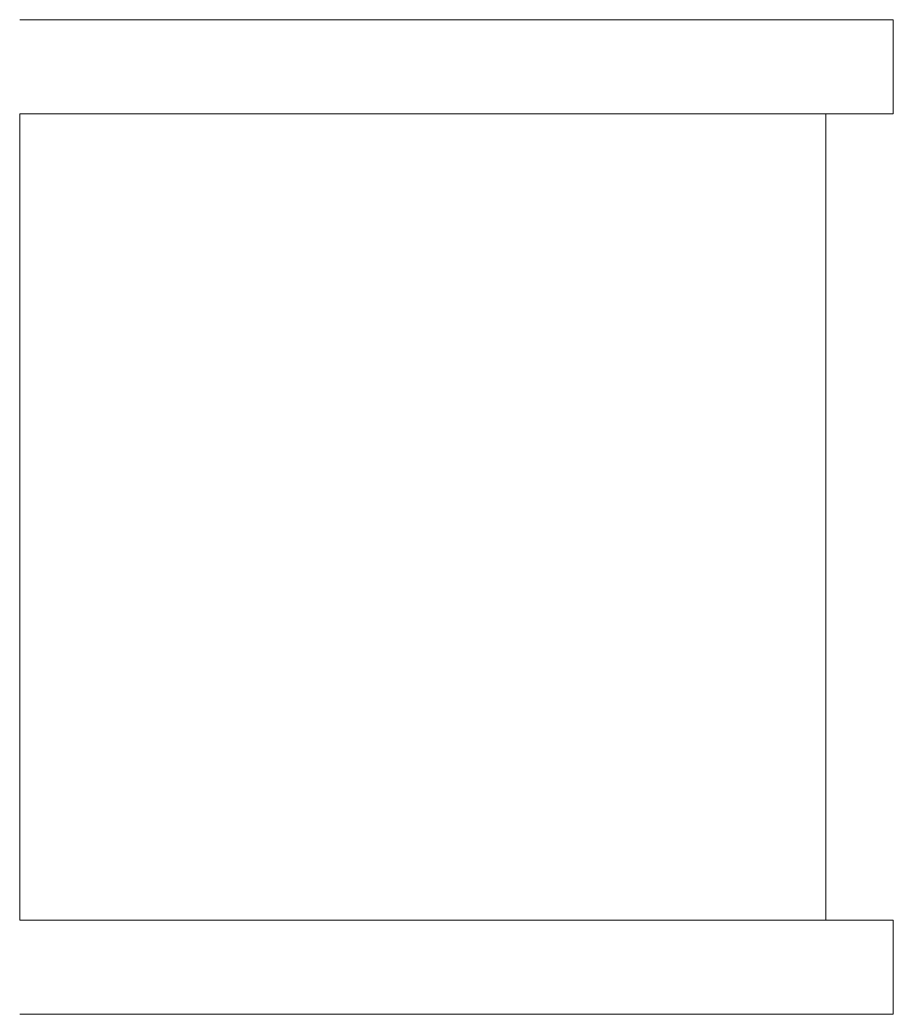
# Model space of a CAD drawing. Header units: millimetres. Extents: x -4763 to 645, y -25 to 217.
# Drawn here: x -27.042 to -26.392, y 38.117 to 38.857 of the extents above; entities that cross this region are included whole.
import ezdxf

# ---------------------------------------------------------------- set-up
doc = ezdxf.new("R2010")
doc.units = ezdxf.units.MM
doc.header["$LTSCALE"] = 0.5
doc.layers.add('ARQ Mobiliario', color=34, linetype='Continuous', lineweight=13)

msp = doc.modelspace()

# ---------------------------------------------------------------- linework, layer by layer
at = {"layer": 'ARQ Mobiliario'}
for p, q in [((-27.04151, 38.8569), (-26.39151, 38.8569)), ((-26.39151, 38.8569), (-26.39151, 38.7869)), ((-27.04151, 38.1869), (-27.04151, 38.7869)), ((-27.04151, 38.7869), (-26.39151, 38.7869)), ((-26.44151, 38.7869), (-26.44151, 38.1869)), ((-26.39151, 38.1869), (-27.04151, 38.1869)), ((-26.39151, 38.1869), (-26.39151, 38.1169)), ((-26.39151, 38.1169), (-27.04151, 38.1169))]:
    msp.add_line(p, q, dxfattribs=at)

doc.saveas('drawing.dxf')
